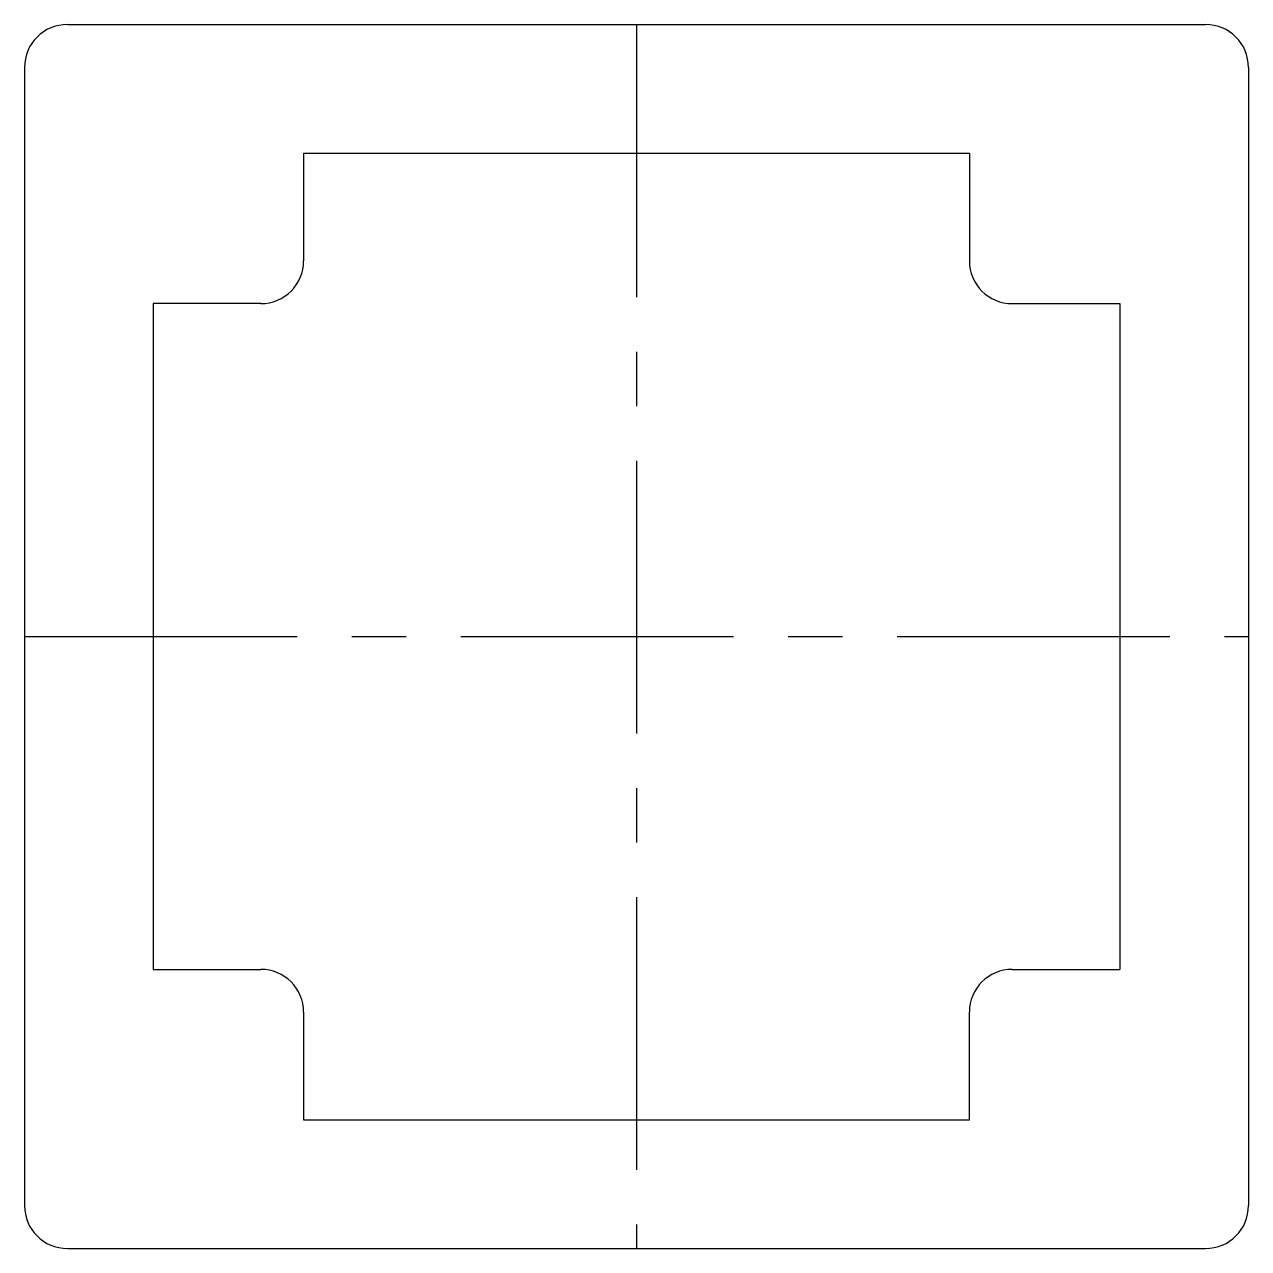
# Model space of a CAD drawing. Header units: millimetres. Extents: x -28.5 to 28.5, y -28.5 to 28.5.
import ezdxf

# ---------------------------------------------------------------- set-up
doc = ezdxf.new("R2010")
doc.units = ezdxf.units.MM
doc.linetypes.add('CENTERX2', pattern=[20.32, 12.7, -2.54, 2.54, -2.54])

msp = doc.modelspace()

# ---------------------------------------------------------------- linework, layer by layer
at = {"color": 7, "linetype": 'Continuous'}
for p, q in [((-26.5, 28.5), (26.5, 28.5)), ((-28.5, 26.5), (-28.5, -26.5)), ((28.5, 26.5), (28.5, -26.5)), ((-15.5, 22.5), (15.5, 22.5)), ((-15.5, 22.5), (-15.5, 17.5)), ((15.5, 22.5), (15.5, 17.5)), ((-22.5, 15.5), (-22.5, -15.5)), ((-17.5, 15.5), (-22.5, 15.5)), ((17.5, 15.5), (22.5, 15.5)), ((22.5, 15.5), (22.5, -15.5)), ((-22.5, -15.5), (-17.5, -15.5)), ((17.5, -15.5), (22.5, -15.5)), ((-15.5, -17.5), (-15.5, -22.5)), ((15.5, -22.5), (15.5, -17.5)), ((-15.5, -22.5), (15.5, -22.5)), ((-26.5, -28.5), (26.5, -28.5))]:
    msp.add_line(p, q, dxfattribs=at)
at = {"color": 7, "linetype": 'CENTERX2'}
for p, q in [((0, 28.5), (0, -28.5)), ((-28.5, 0), (28.5, 0))]:
    msp.add_line(p, q, dxfattribs=at)
at = {"color": 7, "linetype": 'Continuous'}
for centre, start, end in [((-26.5, 26.5), 90, 180), ((26.5, 26.5), 0, 90), ((-17.5, 17.5), 270, 0), ((17.5, 17.5), 180, 270), ((-17.5, -17.5), 0, 90), ((17.5, -17.5), 90, 180), ((-26.5, -26.5), 180, 270), ((26.5, -26.5), 270, 0)]:
    msp.add_arc(centre, 2, start, end, dxfattribs=at)

doc.saveas('drawing.dxf')
